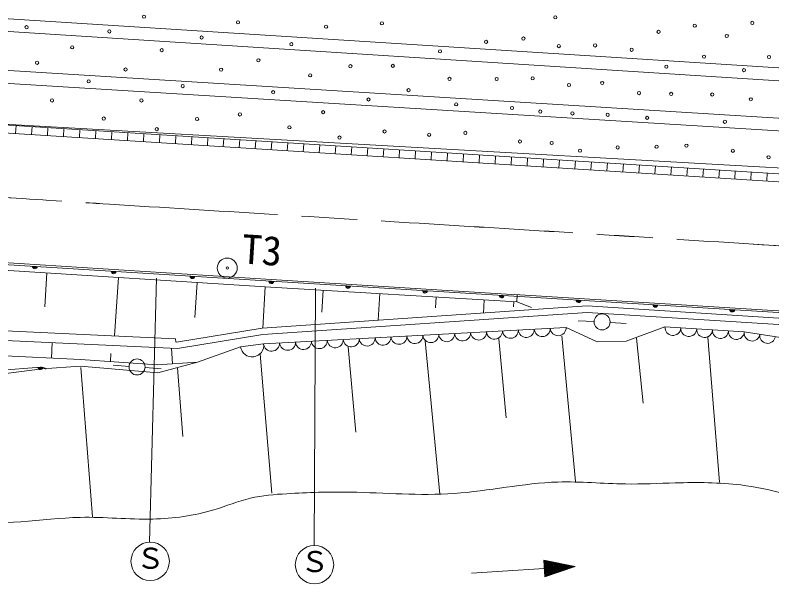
# Model space of a CAD drawing. Units: millimetres, scale not verified. Extents: x 40000 to 680000, y 20000 to 380000.
# Drawn here: x 482410 to 529693, y 253374 to 288919 of the extents above; entities that cross this region are included whole.
import ezdxf
from ezdxf.enums import TextEntityAlignment as Align

# ---------------------------------------------------------------- set-up
doc = ezdxf.new("R2010")
doc.units = ezdxf.units.MM
doc.header["$LTSCALE"] = 1000
doc.linetypes.add('CHAIN', pattern=[18.5, 12, -1.5, 3.5, -1.5])
for name, color, linetype, lineweight in [('M-BGD', 7, 'Continuous', 13), ('M-BMK', 2, 'CHAIN', 13), ('M-BMK-SRVR', 3, 'Continuous', 13), ('M-STR-HTXT', 7, 'Continuous', 13)]:
    doc.layers.add(name, color=color, linetype=linetype, lineweight=lineweight)
doc.styles.add('ＭＳ ゴシック', font='')
doc.styles.get('ＭＳ ゴシック').set_extended_font_data('MS Gothic')

msp = doc.modelspace()

# ---------------------------------------------------------------- linework, layer by layer
at = {"layer": 'M-BGD'}
for p, q in [((558705, 283800), (479219, 288866)), ((558738, 282996), (479168, 288067)), ((537366, 282033), (479119, 285627)), ((537317, 281235), (479067, 284829)), ((478471, 282272), (559375, 277158)), ((528549, 279453), (478593, 282276)), ((528549, 279453), (478593, 282276)), ((482434, 281521), (482465, 282020)), ((483433, 281458), (483464, 281957)), ((484431, 281395), (484463, 281894)), ((485430, 281331), (485462, 281830)), ((478439, 281773), (559355, 276659)), ((486429, 281268), (486460, 281767)), ((487428, 281205), (487459, 281704)), ((488426, 281142), (488458, 281641)), ((489425, 281079), (489457, 281578)), ((490424, 281016), (490455, 281515)), ((491423, 280953), (491454, 281452)), ((492421, 280890), (492453, 281389)), ((493420, 280826), (493452, 281325)), ((494419, 280763), (494450, 281262)), ((495418, 280700), (495449, 281199)), ((496416, 280637), (496448, 281136)), ((497415, 280574), (497447, 281073)), ((498414, 280511), (498446, 281010)), ((499413, 280448), (499444, 280947)), ((500412, 280384), (500443, 280883)), ((501410, 280321), (501442, 280820)), ((502409, 280258), (502441, 280757)), ((503408, 280195), (503439, 280694)), ((504407, 280132), (504438, 280631)), ((505405, 280069), (505437, 280568)), ((506404, 280006), (506436, 280505)), ((507403, 279943), (507434, 280442)), ((508402, 279879), (508433, 280378)), ((509400, 279816), (509432, 280315)), ((510399, 279753), (510431, 280252)), ((511398, 279690), (511430, 280189)), ((512397, 279627), (512428, 280126)), ((513396, 279564), (513427, 280063)), ((514394, 279501), (514426, 280000)), ((515393, 279437), (515425, 279936)), ((516392, 279374), (516423, 279873)), ((517391, 279311), (517422, 279810)), ((518389, 279248), (518421, 279747)), ((519388, 279185), (519420, 279684)), ((520387, 279122), (520418, 279621)), ((521386, 279059), (521417, 279558)), ((522384, 278996), (522416, 279495)), ((549338, 278350), (528549, 279453)), ((549338, 278350), (528549, 279453)), ((523383, 278932), (523415, 279431)), ((524382, 278869), (524413, 279368)), ((525381, 278806), (525412, 279305)), ((526379, 278743), (526411, 279242)), ((527378, 278680), (527410, 279179)), ((528377, 278617), (528409, 279116)), ((529376, 278554), (529407, 279053)), ((424554, 276923), (498417, 272290)), ((424554, 276923), (498417, 272290)), ((498376, 271918), (424572, 276634)), ((498376, 271918), (424572, 276634)), ((498407, 272404), (445804, 275750)), ((484263, 270681), (484399, 272811)), ((484263, 270681), (484399, 272811)), ((488624, 268869), (488858, 272527)), ((488624, 268869), (488858, 272527)), ((498407, 272404), (513776, 271442)), ((493640, 270022), (493780, 272212)), ((493640, 270022), (493780, 272212)), ((497877, 269358), (498042, 271940)), ((497877, 269358), (498042, 271940)), ((513751, 271007), (498376, 271918)), ((513751, 271007), (498376, 271918)), ((498417, 272290), (559031, 268554)), ((501573, 270347), (501655, 271724)), ((501573, 270347), (501655, 271724)), ((505098, 269852), (505197, 271514)), ((505098, 269852), (505197, 271514)), ((534965, 270134), (513605, 271452)), ((513776, 271442), (513751, 271007)), ((508684, 270628), (508724, 271305)), ((508684, 270628), (508724, 271305)), ((511666, 270301), (511715, 271127)), ((511666, 270301), (511715, 271127)), ((513550, 270690), (513569, 271017)), ((513550, 270690), (513569, 271017)), ((513751, 271007), (514683, 270642)), ((513751, 271007), (514683, 270642)), ((497835, 269355), (518149, 270744)), ((518149, 270744), (546347, 268947)), ((518149, 270744), (546347, 268947)), ((459903, 270200), (492435, 268684)), ((459903, 270200), (492435, 268684)), ((497881, 268957), (518150, 270343)), ((497881, 268957), (518150, 270343)), ((518150, 270343), (546321, 268547)), ((518150, 270343), (546321, 268547)), ((459872, 269600), (492553, 268086)), ((459872, 269600), (492553, 268086)), ((518589, 269767), (517589, 269807)), ((518589, 269767), (517589, 269807)), ((519589, 269717), (520589, 269647)), ((519589, 269717), (520589, 269647)), ((492488, 268481), (497835, 269355)), ((492488, 268481), (497835, 269355)), ((497938, 268386), (516836, 269406)), ((497938, 268386), (516836, 269406)), ((518783, 268491), (516836, 269406)), ((518783, 268491), (516836, 269406)), ((523012, 269428), (520584, 268545)), ((523012, 269428), (520584, 268545)), ((523012, 269428), (527970, 269117)), ((523012, 269428), (527970, 269117)), ((527970, 269117), (532820, 268375)), ((527970, 269117), (532820, 268375)), ((492438, 268684), (492444, 268474)), ((492438, 268684), (492444, 268474)), ((492553, 268086), (497881, 268957)), ((492553, 268086), (497881, 268957)), ((512627, 268691), (513087, 263748)), ((516575, 268885), (517425, 259769)), ((521245, 268725), (521651, 264673)), ((525697, 268801), (526420, 259721)), ((484723, 268449), (484678, 267488)), ((484723, 268449), (484678, 267488)), ((492171, 268104), (492235, 267128)), ((492171, 268104), (492235, 267128)), ((496489, 268185), (493812, 267233)), ((496489, 268185), (493812, 267233)), ((496489, 268185), (497938, 268386)), ((496489, 268185), (497938, 268386)), ((503221, 268184), (503694, 262855)), ((508030, 268563), (508937, 258983)), ((520584, 268545), (518783, 268491)), ((520584, 268545), (518783, 268491)), ((486502, 267402), (480409, 267690)), ((488393, 267769), (488358, 267272)), ((488393, 267769), (488358, 267272)), ((498458, 259049), (497726, 267730)), ((491283, 267065), (486502, 267402)), ((491283, 267065), (486502, 267402)), ((493812, 267233), (491283, 267065)), ((493812, 267233), (491283, 267065)), ((493812, 267233), (491321, 266567)), ((493812, 267233), (491321, 266567)), ((472050, 265954), (483987, 266914)), ((472050, 265954), (483987, 266914)), ((484098, 266808), (472428, 265344)), ((484098, 266808), (472428, 265344)), ((486494, 266973), (484098, 266808)), ((486494, 266973), (484098, 266808)), ((491321, 266567), (486494, 266973)), ((491321, 266567), (486494, 266973)), ((487249, 257565), (486522, 266906)), ((489529, 266967), (488539, 267047)), ((489529, 266967), (488539, 267047)), ((490529, 266887), (491529, 266817)), ((490529, 266887), (491529, 266817)), ((492888, 262579), (492549, 266873)), ((510922, 254037), (517410, 254454)), ((517410, 254454), (515449, 254847)), ((515449, 254847), (515515, 253814)), ((515481, 254841), (515547, 253824)), ((517410, 254454), (515515, 253814)), ((515532, 254830), (515596, 253841)), ((515583, 254820), (515645, 253858)), ((515634, 254810), (515694, 253874)), ((515684, 254800), (515743, 253891)), ((515735, 254790), (515792, 253907)), ((515786, 254780), (515841, 253924)), ((515837, 254769), (515890, 253940)), ((515888, 254759), (515939, 253957)), ((515938, 254749), (515988, 253974)), ((515989, 254739), (516037, 253990)), ((516040, 254729), (516086, 254007)), ((516091, 254719), (516135, 254023)), ((516141, 254708), (516184, 254040)), ((516192, 254698), (516233, 254056)), ((516243, 254688), (516282, 254073)), ((516294, 254678), (516331, 254090)), ((516344, 254668), (516380, 254106)), ((516395, 254658), (516429, 254123)), ((516446, 254647), (516478, 254139)), ((516497, 254637), (516528, 254156)), ((516547, 254627), (516577, 254172)), ((516598, 254617), (516626, 254189)), ((516649, 254607), (516675, 254206)), ((516700, 254597), (516724, 254222)), ((516750, 254586), (516773, 254239)), ((516801, 254576), (516822, 254255)), ((516852, 254566), (516871, 254272)), ((516903, 254556), (516920, 254289)), ((516953, 254546), (516969, 254305)), ((517004, 254536), (517018, 254322)), ((517055, 254525), (517067, 254338)), ((517106, 254515), (517116, 254355)), ((517156, 254505), (517165, 254371)), ((517207, 254495), (517214, 254388)), ((517258, 254485), (517263, 254405)), ((517309, 254475), (517312, 254421)), ((517359, 254464), (517361, 254438))]:
    msp.add_line(p, q, dxfattribs=at)
for centre, radius in [((490458, 288819), 100), ((490458, 288819), 100), ((496333, 288468), 100), ((496333, 288468), 100), ((505326, 288406), 100), ((505326, 288406), 100), ((516165, 288779), 100), ((516165, 288779), 100), ((528469, 288432), 100), ((528469, 288432), 100), ((483122, 288161), 100), ((483122, 288161), 100), ((488299, 287902), 100), ((488299, 287902), 100), ((501839, 288195), 100), ((501839, 288195), 100), ((522614, 287873), 100), ((522614, 287873), 100), ((524874, 288260), 100), ((524874, 288260), 100), ((494064, 287523), 100), ((494064, 287523), 100), ((514170, 287454), 100), ((514170, 287454), 100), ((526876, 287615), 100), ((526876, 287615), 100), ((499670, 287101), 100), ((499670, 287101), 100), ((511838, 287248), 100), ((511838, 287248), 100), ((516380, 286984), 100), ((516380, 286984), 100), ((518646, 287024), 100), ((518646, 287024), 100), ((485972, 286906), 100), ((485972, 286906), 100), ((491568, 286728), 100), ((491568, 286728), 100), ((508958, 286655), 100), ((508958, 286655), 100), ((520929, 286753), 100), ((520929, 286753), 100), ((497610, 286096), 100), ((497610, 286096), 100), ((525456, 286324), 100), ((525456, 286324), 100), ((529514, 286304), 100), ((529514, 286304), 100), ((483782, 285941), 100), ((483782, 285941), 100), ((489311, 285520), 100), ((489311, 285520), 100), ((495278, 285512), 100), ((495278, 285512), 100), ((503359, 285725), 100), ((503359, 285725), 100), ((506010, 285749), 100), ((506010, 285749), 100), ((523098, 285694), 100), ((523098, 285694), 100), ((500844, 285155), 100), ((500844, 285155), 100), ((527950, 285478), 100), ((527950, 285478), 100), ((487004, 284779), 100), ((487004, 284779), 100), ((509549, 284932), 100), ((509549, 284932), 100), ((512498, 284930), 100), ((512498, 284930), 100), ((514747, 284968), 100), ((514747, 284968), 100), ((517017, 284549), 100), ((517017, 284549), 100), ((519091, 284678), 100), ((519091, 284678), 100), ((492880, 284482), 100), ((492880, 284482), 100), ((498532, 284100), 100), ((498532, 284100), 100), ((506992, 284228), 100), ((506992, 284228), 100), ((504488, 283648), 100), ((504488, 283648), 100), ((521395, 284048), 100), ((521395, 284048), 100), ((523400, 283997), 100), ((523400, 283997), 100), ((525966, 283957), 100), ((525966, 283957), 100), ((528378, 283657), 100), ((528378, 283657), 100), ((484715, 283586), 100), ((484715, 283586), 100), ((490303, 283589), 100), ((490303, 283589), 100), ((509965, 283342), 100), ((509965, 283342), 100), ((496452, 282713), 100), ((496452, 282713), 100), ((501655, 282853), 100), ((501655, 282853), 100), ((513458, 283119), 100), ((513458, 283119), 100), ((515223, 282890), 100), ((515223, 282890), 100), ((517230, 282775), 100), ((517230, 282775), 100), ((519436, 282692), 100), ((519436, 282692), 100), ((487949, 282454), 100), ((487949, 282454), 100), ((493779, 282425), 100), ((493779, 282425), 100), ((521903, 282502), 100), ((521903, 282502), 100), ((526757, 282254), 100), ((526757, 282254), 100), ((491258, 281794), 100), ((491258, 281794), 100), ((499548, 281903), 100), ((499548, 281903), 100), ((502677, 281265), 100), ((502677, 281265), 100), ((505493, 281647), 100), ((505493, 281647), 100), ((508279, 281444), 100), ((508279, 281444), 100), ((510543, 281560), 100), ((510543, 281560), 100), ((513954, 281022), 100), ((513954, 281022), 100), ((515937, 280926), 100), ((515937, 280926), 100), ((524353, 280764), 100), ((524353, 280764), 100), ((517705, 280446), 100), ((517705, 280446), 100), ((520060, 280650), 100), ((520060, 280650), 100), ((522489, 280698), 100), ((522489, 280698), 100), ((527255, 280442), 100), ((527255, 280442), 100), ((529485, 280032), 100), ((529485, 280032), 100), ((519086, 269744), 500), ((519086, 269744), 500), ((490025, 266929), 500), ((490025, 266929), 500)]:
    msp.add_circle(centre, radius, dxfattribs=at)
for centre, radius, start, end in [((483644, 273216), 150, 176.4104, 356.4104), ((483644, 273216), 150, 176.4104, 356.4104), ((483644, 273216), 100, 176.4104, 356.4104), ((483644, 273216), 100, 176.4104, 356.4104), ((483644, 273216), 50, 176.4104, 356.4104), ((483644, 273216), 50, 176.4104, 356.4104), ((488568, 272908), 150, 176.4104, 356.4104), ((488568, 272908), 150, 176.4104, 356.4104), ((488568, 272908), 100, 176.4104, 356.4104), ((488568, 272908), 100, 176.4104, 356.4104), ((488568, 272908), 50, 176.4104, 356.4104), ((488568, 272908), 50, 176.4104, 356.4104), ((493492, 272599), 150, 176.4104, 356.4104), ((493492, 272599), 150, 176.4104, 356.4104), ((493492, 272599), 100, 176.4104, 356.4104), ((493492, 272599), 100, 176.4104, 356.4104), ((493492, 272599), 50, 176.4104, 356.4104), ((493492, 272599), 50, 176.4104, 356.4104), ((498417, 272290), 150, 176.4104, 356.4735), ((498417, 272290), 150, 176.4104, 356.4735), ((498417, 272290), 100, 176.4104, 356.4735), ((498417, 272290), 100, 176.4104, 356.4735), ((498417, 272290), 50, 176.4104, 356.4735), ((498417, 272290), 50, 176.4104, 356.4735), ((503217, 271994), 150, 176.4735, 356.4735), ((503217, 271994), 150, 176.4735, 356.4735), ((503217, 271994), 100, 176.4735, 356.4735), ((503217, 271994), 100, 176.4735, 356.4735), ((503217, 271994), 50, 176.4735, 356.4735), ((503217, 271994), 50, 176.4735, 356.4735), ((508016, 271698), 150, 176.4735, 356.4735), ((508016, 271698), 150, 176.4735, 356.4735), ((508016, 271698), 100, 176.4735, 356.4735), ((508016, 271698), 100, 176.4735, 356.4735), ((508016, 271698), 50, 176.4735, 356.4735), ((508016, 271698), 50, 176.4735, 356.4735), ((512816, 271402), 150, 176.4735, 356.4735), ((512816, 271402), 150, 176.4735, 356.4735), ((512816, 271402), 100, 176.4735, 356.4735), ((512816, 271402), 100, 176.4735, 356.4735), ((512816, 271402), 50, 176.4735, 356.4735), ((512816, 271402), 50, 176.4735, 356.4735), ((517616, 271107), 150, 176.4735, 356.4735), ((517616, 271107), 150, 176.4735, 356.4735), ((517616, 271107), 100, 176.4735, 356.4735), ((517616, 271107), 100, 176.4735, 356.4735), ((517616, 271107), 50, 176.4735, 356.4735), ((517616, 271107), 50, 176.4735, 356.4735), ((522416, 270811), 150, 176.4735, 356.4735), ((522416, 270811), 150, 176.4735, 356.4735), ((522416, 270811), 100, 176.4735, 356.4735), ((522416, 270811), 100, 176.4735, 356.4735), ((522416, 270811), 50, 176.4735, 356.4735), ((522416, 270811), 50, 176.4735, 356.4735), ((527216, 270515), 150, 176.4735, 356.4735), ((527216, 270515), 150, 176.4735, 356.4735), ((527216, 270515), 100, 176.4735, 356.4735), ((527216, 270515), 100, 176.4735, 356.4735), ((527216, 270515), 50, 176.4735, 356.4735), ((527216, 270515), 50, 176.4735, 356.4735), ((510371, 269057), 498, 183.0905, 3.0905), ((510371, 269057), 498, 183.0905, 3.0905), ((511365, 269111), 498, 183.0905, 3.0905), ((511365, 269111), 498, 183.0905, 3.0905), ((512360, 269165), 498, 183.0905, 3.0905), ((512360, 269165), 498, 183.0905, 3.0905), ((513355, 269218), 498, 183.0905, 3.0905), ((513355, 269218), 498, 183.0905, 3.0905), ((514349, 269272), 498, 183.0905, 3.0905), ((514349, 269272), 498, 183.0905, 3.0905), ((515344, 269326), 498, 183.0905, 3.0905), ((515344, 269326), 498, 183.0905, 3.0905), ((516338, 269380), 498, 183.0905, 3.0905), ((516338, 269380), 498, 183.0905, 3.0905), ((523508, 269397), 497, 176.4066, 356.4066), ((523508, 269397), 497, 176.4066, 356.4066), ((524500, 269335), 497, 176.4066, 356.4066), ((524500, 269335), 497, 176.4066, 356.4066), ((525491, 269273), 497, 176.4066, 356.4066), ((525491, 269273), 497, 176.4066, 356.4066), ((526483, 269210), 497, 176.4066, 356.4066), ((526483, 269210), 497, 176.4066, 356.4066), ((527474, 269148), 497, 176.4066, 356.4066), ((527474, 269148), 497, 176.4066, 356.4066), ((528455, 269043), 491, 171.3042, 351.3042), ((528455, 269043), 491, 171.3042, 351.3042), ((501419, 268574), 498, 183.0905, 3.0905), ((501419, 268574), 498, 183.0905, 3.0905), ((502414, 268628), 498, 183.0905, 3.0905), ((502414, 268628), 498, 183.0905, 3.0905), ((503409, 268681), 498, 183.0905, 3.0905), ((503409, 268681), 498, 183.0905, 3.0905), ((504403, 268735), 498, 183.0905, 3.0905), ((504403, 268735), 498, 183.0905, 3.0905), ((505398, 268789), 498, 183.0905, 3.0905), ((505398, 268789), 498, 183.0905, 3.0905), ((506392, 268843), 498, 183.0905, 3.0905), ((506392, 268843), 498, 183.0905, 3.0905), ((507387, 268896), 498, 183.0905, 3.0905), ((507387, 268896), 498, 183.0905, 3.0905), ((508382, 268950), 498, 183.0905, 3.0905), ((508382, 268950), 498, 183.0905, 3.0905), ((509376, 269004), 498, 183.0905, 3.0905), ((509376, 269004), 498, 183.0905, 3.0905), ((529425, 268894), 491, 171.3042, 351.3042), ((529425, 268894), 491, 171.3042, 351.3042), ((497214, 268285), 731, 187.916, 7.916), ((497214, 268285), 731, 187.916, 7.916), ((498435, 268413), 498, 183.0905, 3.0905), ((498435, 268413), 498, 183.0905, 3.0905), ((499430, 268467), 498, 183.0905, 3.0905), ((499430, 268467), 498, 183.0905, 3.0905), ((500425, 268520), 498, 183.0905, 3.0905), ((500425, 268520), 498, 183.0905, 3.0905), ((483987, 266914), 150, 184.5956, 4.5956), ((483987, 266914), 150, 184.5956, 4.5956), ((483987, 266914), 100, 184.5956, 4.5956), ((483987, 266914), 100, 184.5956, 4.5956), ((483987, 266914), 50, 184.5956, 4.5956), ((483987, 266914), 50, 184.5956, 4.5956), ((484028, 266415), 500, 49.5956, 94.5956), ((484028, 266415), 500, 49.5956, 94.5956)]:
    msp.add_arc(centre, radius, start, end, dxfattribs=at)
msp.add_open_spline([(532685, 258254), (531933, 258527), (531181, 258800), (530411, 259019), (529544, 259267), (528655, 259445), (527760, 259554), (526402, 259719), (525028, 259722), (523660, 259684), (522618, 259655), (521579, 259603), (520538, 259617), (519131, 259637), (517721, 259778), (516319, 259737), (514155, 259673), (512008, 259172), (509845, 259022), (507686, 258873), (505510, 259073), (503344, 259107), (502024, 259128), (500707, 259087), (499383, 259008), (498617, 258963), (497849, 258905), (497109, 258729), (496335, 258545), (495593, 258232), (494827, 257999), (493593, 257622), (492298, 257451), (491010, 257425), (489497, 257394), (487995, 257562), (486476, 257530), (484016, 257480), (481515, 256906), (479129, 257354), (478435, 257484), (477750, 257701), (477066, 257917)], degree=3, knots=[0, 0, 0, 0, 1, 1, 1, 2, 2, 2, 3, 3, 3, 4, 4, 4, 5, 5, 5, 6, 6, 6, 7, 7, 7, 8, 8, 8, 9, 9, 9, 10, 10, 10, 11, 11, 11, 12, 12, 12, 13, 13, 13, 14, 14, 14, 14], dxfattribs=at)
at = {"layer": 'M-BMK'}
for points, knots in [([(468359, 278389), (469098, 278341), (469836, 278294), (470575, 278246), (471313, 278199), (472052, 278151), (472790, 278103), (473529, 278055), (474267, 278007), (475006, 277959), (479437, 277672), (483868, 277384), (488299, 277104), (494958, 276684), (501619, 276280), (508279, 275870), (514940, 275460), (521600, 275044), (528261, 274622), (532692, 274341), (537124, 274058), (541556, 273774), (542294, 273727), (543033, 273679), (543771, 273632), (544510, 273584), (545248, 273537), (545987, 273490), (546726, 273442), (547464, 273395), (548203, 273347)], [0, 0, 0, 0, 1, 1, 1, 2, 2, 2, 3, 3, 3, 4, 4, 4, 5, 5, 5, 6, 6, 6, 7, 7, 7, 8, 8, 8, 9, 9, 9, 10, 10, 10, 10]), ([(468359, 278389), (469098, 278341), (469836, 278294), (470575, 278246), (471313, 278199), (472052, 278151), (472790, 278103), (473529, 278055), (474267, 278007), (475006, 277959), (479437, 277672), (483868, 277385), (488299, 277104), (494958, 276684), (501619, 276279), (508279, 275870), (514940, 275462), (521601, 275049), (528261, 274622), (534908, 274196), (541554, 273756), (548203, 273347), (551160, 273166), (554119, 272990), (557075, 272799), (557294, 272784), (557513, 272770), (557733, 272758), (557897, 272749), (558061, 272741), (558225, 272727), (558290, 272722), (558354, 272716), (558418, 272710)], [0, 0, 0, 0, 1, 1, 1, 2, 2, 2, 3, 3, 3, 4, 4, 4, 5, 5, 5, 6, 6, 6, 7, 7, 7, 8, 8, 8, 9, 9, 9, 10, 10, 10, 11, 11, 11, 11])]:
    msp.add_open_spline(points, degree=3, knots=knots, dxfattribs=at)
at = {"layer": 'M-BMK-SRVR'}
for radius in [625, 625, 70, 70]:
    msp.add_circle((495663, 273114), radius, dxfattribs=at)
at = {"layer": 'M-STR-HTXT'}
for p, q in [((491251, 272488), (490808, 255979)), ((491251, 272488), (490808, 255983)), ((501181, 271864), (501100, 255774)), ((501181, 271864), (501100, 255773))]:
    msp.add_line(p, q, dxfattribs=at)
for centre in [(490847, 254783), (501116, 254574)]:
    msp.add_circle(centre, 1200, dxfattribs=at)

# ---------------------------------------------------------------- texts
at = {"layer": 'M-BMK-SRVR', "style": 'ＭＳ ゴシック'}
msp.add_text('T3', height=1833, rotation=356.424, dxfattribs=at).set_placement((496495, 272850), align=Align.BOTTOM_LEFT)
at = {"layer": 'M-STR-HTXT', "style": 'ＭＳ ゴシック'}
for p in [(489957, 253922), (500226, 253713)]:
    msp.add_text('Ｓ', height=1320, dxfattribs=at).set_placement(p, align=Align.BOTTOM_LEFT)

doc.saveas('drawing.dxf')
